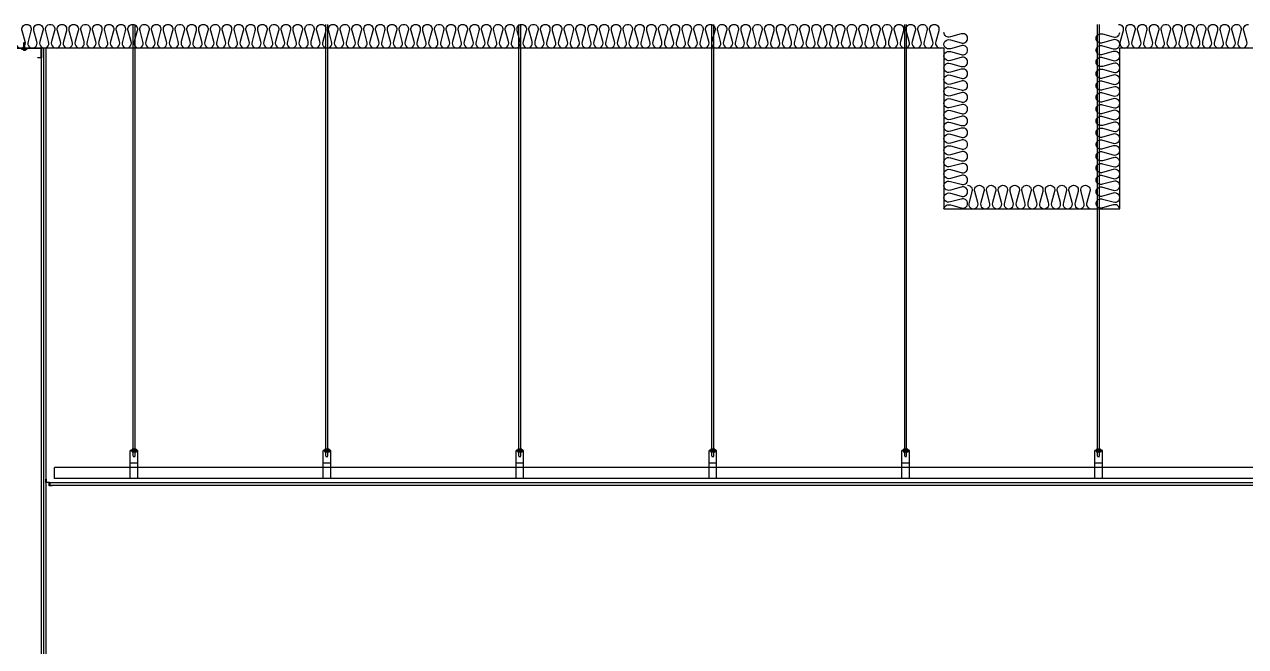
# Model space of a CAD drawing. Header units: millimetres. Extents: x 17311 to 801382, y -242618 to -104888.
# Drawn here: x 144395 to 150092, y -214860 to -211958 of the extents above; entities that cross this region are included whole.
import ezdxf

# ---------------------------------------------------------------- set-up
doc = ezdxf.new("R2010")
doc.units = ezdxf.units.MM
doc.header["$LTSCALE"] = 250
for name, color, linetype in [('8입면선', 8, 'Continuous'), ('A-CEIL', 8, 'Continuous'), ('A-CEIL_EL', 8, 'Continuous'), ('A-WALL-D', 7, 'Continuous'), ('GAGAM-DT', 7, 'Continuous'), ('ISL', 251, 'Continuous'), ('MO-S', 3, 'Continuous'), ('입면', 7, 'Continuous')]:
    doc.layers.add(name, color=color, linetype=linetype)
doc.layers.add('CK', color=221, linetype='Continuous', plot=False)

# ---------------------------------------------------------------- blocks, each defined once
blk = doc.blocks.new('*U80')
at = {"layer": '8입면선', "color": 8}
for p, q in [((3316397.6, 472011.4), (3316397.6, 477651.4)), ((3316577.6, 472011.4), (3316577.6, 477651.4))]:
    blk.add_line(p, q, dxfattribs=at)
at = {"layer": 'A-WALL-D'}
for p, q in [((3316387.6, 477651.4), (3316387.6, 472011.4)), ((3316407.6, 477651.4), (3316387.6, 477651.4)), ((3316407.6, 472021.4), (3316407.6, 477651.4)), ((3316567.6, 472021.4), (3316567.6, 477651.4)), ((3316587.6, 477651.4), (3316567.6, 477651.4)), ((3316587.6, 477651.4), (3316587.6, 472011.4)), ((3316407.6, 472011.4), (3316387.6, 472011.4)), ((3316587.6, 472011.4), (3316567.6, 472011.4))]:
    blk.add_line(p, q, dxfattribs=at)
at = {"layer": 'CK', "linetype": 'Continuous'}
blk.add_line((3316472.9, 472011.4), (3316502.3, 472011.4), dxfattribs=at)
at = {"layer": 'GAGAM-DT', "color": 8}
for p, q in [((3316485.3, 477645.6), (3316485.3, 477677)), ((3316490.3, 477671.5), (3316485.3, 477677)), ((3316490.3, 477645.6), (3316490.3, 477671.5)), ((3316492.7, 477645.6), (3316482.8, 477645.6)), ((3316482.8, 477645.6), (3316482.8, 477642.1)), ((3316491.2, 477640.6), (3316484.3, 477640.6)), ((3316485.3, 477645.6), (3316485.3, 477640.6)), ((3316490.3, 477645.6), (3316490.3, 477640.6)), ((3316492.7, 477645.6), (3316492.7, 477642.1)), ((3316482.8, 472017.2), (3316482.8, 472020.7)), ((3316492.7, 472017.2), (3316482.8, 472017.2)), ((3316491.2, 472022.2), (3316484.3, 472022.2)), ((3316485.3, 472017.2), (3316485.3, 472022.2)), ((3316485.3, 472017.2), (3316485.3, 471985.8)), ((3316490.3, 472017.2), (3316490.3, 472022.2)), ((3316490.3, 472017.2), (3316490.3, 471991.3)), ((3316492.7, 472017.2), (3316492.7, 472020.7)), ((3316490.3, 471991.3), (3316485.3, 471985.8))]:
    blk.add_line(p, q, dxfattribs=at)
for centre, start, end in [((3316484.3, 477642.1), 180, 270), ((3316491.2, 477642.1), 270, 0), ((3316484.3, 472020.7), 90, 180), ((3316491.2, 472020.7), 0, 90)]:
    blk.add_arc(centre, 1.51, start, end, dxfattribs=at)
at = {"layer": '입면', "color": 6}
for p, q in [((3316407.6, 477606.4), (3316407.6, 477651.4)), ((3316407.6, 477651.4), (3316472.9, 477651.4)), ((3316472.4, 477650.2), (3316408.8, 477650.2)), ((3316408.8, 477650.2), (3316408.8, 477607.6)), ((3316477.4, 477644.4), (3316472.4, 477650.2)), ((3316472.9, 477651.4), (3316477.9, 477645.6)), ((3316497.3, 477645.6), (3316502.3, 477651.4)), ((3316502.8, 477650.2), (3316497.8, 477644.4)), ((3316502.3, 477651.4), (3316567.6, 477651.4)), ((3316566.4, 477650.2), (3316502.8, 477650.2)), ((3316566.4, 477607.6), (3316566.4, 477650.2)), ((3316567.6, 477651.4), (3316567.6, 477606.4)), ((3316425.4, 477606.4), (3316407.6, 477606.4)), ((3316408.8, 477607.6), (3316425.4, 477607.6)), ((3316425.4, 477607.6), (3316425.4, 477606.4)), ((3316497.8, 477644.4), (3316477.4, 477644.4)), ((3316477.9, 477645.6), (3316497.3, 477645.6)), ((3316549.8, 477606.4), (3316549.8, 477607.6)), ((3316549.8, 477607.6), (3316566.4, 477607.6)), ((3316567.6, 477606.4), (3316549.8, 477606.4)), ((3316425.4, 472056.4), (3316407.6, 472056.4)), ((3316407.6, 472056.4), (3316407.6, 472011.4)), ((3316407.6, 472011.4), (3316472.9, 472011.4)), ((3316408.8, 472012.6), (3316408.8, 472055.2)), ((3316408.8, 472055.2), (3316425.4, 472055.2)), ((3316472.4, 472012.6), (3316408.8, 472012.6)), ((3316425.4, 472055.2), (3316425.4, 472056.4)), ((3316477.4, 472018.5), (3316472.4, 472012.6)), ((3316472.9, 472011.4), (3316477.9, 472017.3)), ((3316497.8, 472018.5), (3316477.4, 472018.5)), ((3316477.9, 472017.3), (3316497.3, 472017.3)), ((3316497.3, 472017.3), (3316502.3, 472011.4)), ((3316502.8, 472012.6), (3316497.8, 472018.5)), ((3316502.3, 472011.4), (3316567.6, 472011.4)), ((3316566.4, 472012.6), (3316502.8, 472012.6)), ((3316567.6, 472056.4), (3316549.8, 472056.4)), ((3316549.8, 472056.4), (3316549.8, 472055.2)), ((3316549.8, 472055.2), (3316566.4, 472055.2)), ((3316566.4, 472055.2), (3316566.4, 472012.6)), ((3316567.6, 472011.4), (3316567.6, 472056.4))]:
    blk.add_line(p, q, dxfattribs=at)

msp = doc.modelspace()

# ---------------------------------------------------------------- linework, layer by layer
at = {"layer": 'A-CEIL'}
for p, q in [((154212.7, -214096.4, 0), (144515.9, -214096.4, 0)), ((154212.7, -214108.4, 0), (144515.9, -214108.4, 0))]:
    msp.add_line(p, q, dxfattribs=at)
at = {"layer": 'A-CEIL_EL'}
for p, q in [((144902.2, -213972.6), (144902.2, -211958.4, 0)), ((144911.2, -213972.6), (144911.2, -211958.4, 0)), ((145802.2, -213972.6), (145802.2, -211958.4, 0)), ((145811.2, -213972.6), (145811.2, -211958.4, 0)), ((146702.2, -213972.6), (146702.2, -211958.4, 0)), ((146711.2, -213972.6), (146711.2, -211958.4, 0)), ((147602.2, -213972.6), (147602.2, -211958.4, 0)), ((147611.2, -213972.6), (147611.2, -211958.4, 0)), ((148502.2, -213972.6), (148502.2, -211958.4, 0)), ((148511.2, -213972.6), (148511.2, -211958.4, 0)), ((149402.2, -213972.6), (149402.2, -211958.4, 0)), ((149411.2, -213972.6), (149411.2, -211958.4, 0)), ((144889.2, -214076.6), (144889.2, -213945.4)), ((144924.2, -213945.4), (144889.2, -213945.4)), ((144924.2, -213946.6), (144889.2, -213946.6)), ((144920.2, -213943.9), (144893.3, -213943.9)), ((144893.3, -213943.9), (144893.3, -213945.4)), ((144893.3, -213946.6), (144893.3, -213948.1)), ((144920.2, -213948.1), (144893.3, -213948.1)), ((144916.3, -213938.9), (144897.2, -213938.9)), ((144897.2, -213938.9), (144897.2, -213943.9)), ((144897.2, -213948.1), (144897.2, -213953.1)), ((144916.3, -213953.1), (144897.2, -213953.1)), ((144902.2, -213972.6), (144902.2, -213953.1)), ((144911.2, -213972.6), (144911.2, -213953.1)), ((144916.3, -213938.9), (144916.3, -213943.9)), ((144916.3, -213948.1), (144916.3, -213953.1)), ((144920.2, -213943.9), (144920.2, -213945.4)), ((144920.2, -213946.6), (144920.2, -213948.1)), ((144924.2, -214076.6), (144924.2, -213945.4)), ((145789.2, -214076.6), (145789.2, -213945.4)), ((145824.2, -213945.4), (145789.2, -213945.4)), ((145824.2, -213946.6), (145789.2, -213946.6)), ((145820.2, -213943.9), (145793.3, -213943.9)), ((145793.3, -213943.9), (145793.3, -213945.4)), ((145793.3, -213946.6), (145793.3, -213948.1)), ((145820.2, -213948.1), (145793.3, -213948.1)), ((145816.3, -213938.9), (145797.2, -213938.9)), ((145797.2, -213938.9), (145797.2, -213943.9)), ((145797.2, -213948.1), (145797.2, -213953.1)), ((145816.3, -213953.1), (145797.2, -213953.1)), ((145802.2, -213972.6), (145802.2, -213953.1)), ((145811.2, -213972.6), (145811.2, -213953.1)), ((145816.3, -213938.9), (145816.3, -213943.9)), ((145816.3, -213948.1), (145816.3, -213953.1)), ((145820.2, -213943.9), (145820.2, -213945.4)), ((145820.2, -213946.6), (145820.2, -213948.1)), ((145824.2, -214076.6), (145824.2, -213945.4)), ((146689.2, -214076.6), (146689.2, -213945.4)), ((146724.2, -213945.4), (146689.2, -213945.4)), ((146724.2, -213946.6), (146689.2, -213946.6)), ((146720.2, -213943.9), (146693.3, -213943.9)), ((146693.3, -213943.9), (146693.3, -213945.4)), ((146693.3, -213946.6), (146693.3, -213948.1)), ((146720.2, -213948.1), (146693.3, -213948.1)), ((146716.3, -213938.9), (146697.2, -213938.9)), ((146697.2, -213938.9), (146697.2, -213943.9)), ((146697.2, -213948.1), (146697.2, -213953.1)), ((146716.3, -213953.1), (146697.2, -213953.1)), ((146702.2, -213972.6), (146702.2, -213953.1)), ((146711.2, -213972.6), (146711.2, -213953.1)), ((146716.3, -213938.9), (146716.3, -213943.9)), ((146716.3, -213948.1), (146716.3, -213953.1)), ((146720.2, -213943.9), (146720.2, -213945.4)), ((146720.2, -213946.6), (146720.2, -213948.1)), ((146724.2, -214076.6), (146724.2, -213945.4)), ((147589.2, -214076.6), (147589.2, -213945.4)), ((147624.2, -213945.4), (147589.2, -213945.4)), ((147624.2, -213946.6), (147589.2, -213946.6)), ((147620.2, -213943.9), (147593.3, -213943.9)), ((147593.3, -213943.9), (147593.3, -213945.4)), ((147593.3, -213946.6), (147593.3, -213948.1)), ((147620.2, -213948.1), (147593.3, -213948.1)), ((147616.3, -213938.9), (147597.2, -213938.9)), ((147597.2, -213938.9), (147597.2, -213943.9)), ((147597.2, -213948.1), (147597.2, -213953.1)), ((147616.3, -213953.1), (147597.2, -213953.1)), ((147602.2, -213972.6), (147602.2, -213953.1)), ((147611.2, -213972.6), (147611.2, -213953.1)), ((147616.3, -213938.9), (147616.3, -213943.9)), ((147616.3, -213948.1), (147616.3, -213953.1)), ((147620.2, -213943.9), (147620.2, -213945.4)), ((147620.2, -213946.6), (147620.2, -213948.1)), ((147624.2, -214076.6), (147624.2, -213945.4)), ((148489.2, -214076.6), (148489.2, -213945.4)), ((148524.2, -213945.4), (148489.2, -213945.4)), ((148524.2, -213946.6), (148489.2, -213946.6)), ((148520.2, -213943.9), (148493.3, -213943.9)), ((148493.3, -213943.9), (148493.3, -213945.4)), ((148493.3, -213946.6), (148493.3, -213948.1)), ((148520.2, -213948.1), (148493.3, -213948.1)), ((148516.3, -213938.9), (148497.2, -213938.9)), ((148497.2, -213938.9), (148497.2, -213943.9)), ((148497.2, -213948.1), (148497.2, -213953.1)), ((148516.3, -213953.1), (148497.2, -213953.1)), ((148502.2, -213972.6), (148502.2, -213953.1)), ((148511.2, -213972.6), (148511.2, -213953.1)), ((148516.3, -213938.9), (148516.3, -213943.9)), ((148516.3, -213948.1), (148516.3, -213953.1)), ((148520.2, -213943.9), (148520.2, -213945.4)), ((148520.2, -213946.6), (148520.2, -213948.1)), ((148524.2, -214076.6), (148524.2, -213945.4)), ((149389.2, -214076.6), (149389.2, -213945.4)), ((149424.2, -213945.4), (149389.2, -213945.4)), ((149424.2, -213946.6), (149389.2, -213946.6)), ((149420.2, -213943.9), (149393.3, -213943.9)), ((149393.3, -213943.9), (149393.3, -213945.4)), ((149393.3, -213946.6), (149393.3, -213948.1)), ((149420.2, -213948.1), (149393.3, -213948.1)), ((149416.3, -213938.9), (149397.2, -213938.9)), ((149397.2, -213938.9), (149397.2, -213943.9)), ((149397.2, -213948.1), (149397.2, -213953.1)), ((149416.3, -213953.1), (149397.2, -213953.1)), ((149402.2, -213972.6), (149402.2, -213953.1)), ((149411.2, -213972.6), (149411.2, -213953.1)), ((149416.3, -213938.9), (149416.3, -213943.9)), ((149416.3, -213948.1), (149416.3, -213953.1)), ((149420.2, -213943.9), (149420.2, -213945.4)), ((149420.2, -213946.6), (149420.2, -213948.1)), ((149424.2, -214076.6), (149424.2, -213945.4)), ((154192.8, -214025.4), (144535.8, -214025.4)), ((144535.8, -214075.4), (144535.8, -214025.4)), ((144924.2, -214004.9), (144889.2, -214004.9)), ((144924.2, -214025.4), (144889.2, -214025.4)), ((145824.2, -214004.9), (145789.2, -214004.9)), ((145824.2, -214025.4), (145789.2, -214025.4)), ((146724.2, -214004.9), (146689.2, -214004.9)), ((146724.2, -214025.4), (146689.2, -214025.4)), ((147624.2, -214004.9), (147589.2, -214004.9)), ((147624.2, -214025.4), (147589.2, -214025.4)), ((148524.2, -214004.9), (148489.2, -214004.9)), ((148524.2, -214025.4), (148489.2, -214025.4)), ((149424.2, -214004.9), (149389.2, -214004.9)), ((149424.2, -214025.4), (149389.2, -214025.4)), ((154192.8, -214075.4), (144535.8, -214075.4)), ((144924.2, -214075.4), (144889.2, -214075.4)), ((144924.2, -214076.6), (144889.2, -214076.6)), ((145824.2, -214075.4), (145789.2, -214075.4)), ((145824.2, -214076.6), (145789.2, -214076.6)), ((146724.2, -214075.4), (146689.2, -214075.4)), ((146724.2, -214076.6), (146689.2, -214076.6)), ((147624.2, -214075.4), (147589.2, -214075.4)), ((147624.2, -214076.6), (147589.2, -214076.6)), ((148524.2, -214075.4), (148489.2, -214075.4)), ((148524.2, -214076.6), (148489.2, -214076.6)), ((149424.2, -214075.4), (149389.2, -214075.4)), ((149424.2, -214076.6), (149389.2, -214076.6))]:
    msp.add_line(p, q, dxfattribs=at)
for centre in [(144906.7, -213961.1), (145806.7, -213961.1), (146706.7, -213961.1), (147606.7, -213961.1), (148506.7, -213961.1), (149406.7, -213961.1)]:
    msp.add_arc(centre, 12.4, 248.715, 291.285, dxfattribs=at)
at = {"layer": 'ISL'}
msp.add_line((144515.9, -214108.4), (144515.9, -214096.4, 0), dxfattribs=at)
at = {"layer": 'ISL', "elevation": 0}
for points in [[(144357.2, -212038.6, 1.449198), (144398.3, -212038.6), (144384.7, -211988.2, -0.524856), (144405.3, -211958.4, -0.524856), (144425.8, -211988.2), (144412.2, -212038.6, 1.449198), (144453.3, -212038.6), (144439.7, -211988.2, -0.524856), (144460.3, -211958.4, -0.524856), (144480.8, -211988.2), (144467.2, -212038.6, 1.449198), (144508.3, -212038.6), (144494.7, -211988.2, -0.524856), (144515.3, -211958.4, -0.524856), (144535.8, -211988.2), (144522.2, -212038.6, 1.449198), (144563.3, -212038.6), (144549.7, -211988.2, -0.524856), (144570.3, -211958.4, -0.524856), (144590.8, -211988.2), (144577.2, -212038.6, 1.449198), (144618.3, -212038.6), (144604.7, -211988.2, -0.524856), (144625.3, -211958.4, -0.524856), (144645.8, -211988.2), (144632.2, -212038.6, 1.449198), (144673.3, -212038.6), (144659.7, -211988.2, -0.524855), (144680.3, -211958.4, -0.524855), (144700.8, -211988.2), (144687.2, -212038.6, 1.449198), (144728.3, -212038.6), (144714.7, -211988.2, -0.524856), (144735.3, -211958.4, -0.524856), (144755.8, -211988.2), (144742.2, -212038.6, 1.449198), (144783.3, -212038.6), (144769.7, -211988.2, -0.524856), (144790.3, -211958.4, -0.524856), (144810.8, -211988.2), (144797.2, -212038.6, 1.449198), (144838.3, -212038.6), (144824.7, -211988.2, -0.524856), (144845.3, -211958.4, -0.524856), (144865.8, -211988.2), (144852.2, -212038.6, 1.449198), (144893.3, -212038.6), (144879.7, -211988.2, -0.524856), (144900.3, -211958.4, -0.524856), (144920.8, -211988.2), (144907.2, -212038.6, 1.449198), (144948.3, -212038.6), (144934.7, -211988.2, -0.524856), (144955.3, -211958.4, -0.524856), (144975.8, -211988.2), (144962.2, -212038.6, 1.449198), (145003.3, -212038.6), (144989.7, -211988.2, -0.524856), (145010.3, -211958.4, -0.524856), (145030.8, -211988.2), (145017.2, -212038.6, 1.449198), (145058.3, -212038.6), (145044.7, -211988.2, -0.524856), (145065.3, -211958.4, -0.524856), (145085.8, -211988.2), (145072.2, -212038.6, 1.449198), (145113.3, -212038.6), (145099.7, -211988.2, -0.524856), (145120.3, -211958.4, -0.524856), (145140.8, -211988.2), (145127.2, -212038.6, 1.449198), (145168.3, -212038.6), (145154.7, -211988.2, -0.524856), (145175.3, -211958.4, -0.524856), (145195.8, -211988.2), (145182.2, -212038.6, 1.449198), (145223.3, -212038.6), (145209.7, -211988.2, -0.524856), (145230.3, -211958.4, -0.524856), (145250.8, -211988.2), (145237.2, -212038.6, 1.449198), (145278.3, -212038.6), (145264.7, -211988.2, -0.524856), (145285.3, -211958.4, -0.524856), (145305.8, -211988.2), (145292.2, -212038.6, 1.449198), (145333.3, -212038.6), (145319.7, -211988.2, -0.524856), (145340.3, -211958.4, -0.524856), (145360.8, -211988.2), (145347.2, -212038.6, 1.449198), (145388.3, -212038.6), (145374.7, -211988.2, -0.524856), (145395.3, -211958.4, -0.524856), (145415.8, -211988.2), (145402.2, -212038.6, 1.449198), (145443.3, -212038.6), (145429.7, -211988.2, -0.524856), (145450.3, -211958.4, -0.524856), (145470.8, -211988.2), (145457.2, -212038.6, 1.449198), (145498.3, -212038.6), (145484.7, -211988.2, -0.524856), (145505.3, -211958.4, -0.524856), (145525.8, -211988.2), (145512.2, -212038.6, 1.449198), (145553.3, -212038.6), (145539.7, -211988.2, -0.524856), (145560.3, -211958.4, -0.524856), (145580.8, -211988.2), (145567.2, -212038.6, 1.449198), (145608.3, -212038.6), (145594.7, -211988.2, -0.524856), (145615.3, -211958.4, -0.524856), (145635.8, -211988.2), (145622.2, -212038.6, 1.449198), (145663.3, -212038.6), (145649.7, -211988.2, -0.524856), (145670.3, -211958.4, -0.524856), (145690.8, -211988.2), (145677.2, -212038.6, 1.449198), (145718.3, -212038.6), (145704.7, -211988.2, -0.524856), (145725.3, -211958.4, -0.524856), (145745.8, -211988.2), (145732.2, -212038.6, 1.449198), (145773.3, -212038.6), (145759.7, -211988.2, -0.524856), (145780.3, -211958.4, -0.524856), (145800.8, -211988.2), (145787.2, -212038.6, 1.449198), (145828.3, -212038.6), (145814.7, -211988.2, -0.524856), (145835.3, -211958.4, -0.524856), (145855.8, -211988.2), (145842.2, -212038.6, 1.449198), (145883.3, -212038.6), (145869.7, -211988.2, -0.524856), (145890.3, -211958.4, -0.524856), (145910.8, -211988.2), (145897.2, -212038.6, 1.449198), (145938.3, -212038.6), (145924.7, -211988.2, -0.524856), (145945.3, -211958.4, -0.524856), (145965.8, -211988.2), (145952.2, -212038.6, 1.449198), (145993.3, -212038.6), (145979.7, -211988.2, -0.524856), (146000.3, -211958.4, -0.524856), (146020.8, -211988.2), (146007.2, -212038.6, 1.449198), (146048.3, -212038.6), (146034.7, -211988.2, -0.524856), (146055.3, -211958.4, -0.524856), (146075.8, -211988.2), (146062.2, -212038.6, 1.449198), (146103.3, -212038.6), (146089.7, -211988.2, -0.524856), (146110.3, -211958.4, -0.524856), (146130.8, -211988.2), (146117.2, -212038.6, 1.449198), (146158.3, -212038.6), (146144.7, -211988.2, -0.524856), (146165.3, -211958.4, -0.524856), (146185.8, -211988.2), (146172.2, -212038.6, 1.449198), (146213.3, -212038.6), (146199.7, -211988.2, -0.524856), (146220.3, -211958.4, -0.524856), (146240.8, -211988.2), (146227.2, -212038.6, 1.449198), (146268.3, -212038.6), (146254.7, -211988.2, -0.524856), (146275.3, -211958.4, -0.524856), (146295.8, -211988.2), (146282.2, -212038.6, 1.449198), (146323.3, -212038.6), (146309.7, -211988.2, -0.524856), (146330.3, -211958.4, -0.524856), (146350.8, -211988.2), (146337.2, -212038.6, 1.449198), (146378.3, -212038.6), (146364.7, -211988.2, -0.524856), (146385.3, -211958.4, -0.524856), (146405.8, -211988.2), (146392.2, -212038.6, 1.449198), (146433.3, -212038.6), (146419.7, -211988.2, -0.524856), (146440.3, -211958.4, -0.524856), (146460.8, -211988.2), (146447.2, -212038.6, 1.449198), (146488.3, -212038.6), (146474.7, -211988.2, -0.524856), (146495.3, -211958.4, -0.524856), (146515.8, -211988.2), (146502.2, -212038.6, 1.449198), (146543.3, -212038.6), (146529.7, -211988.2, -0.524856), (146550.3, -211958.4, -0.524856), (146570.8, -211988.2), (146557.2, -212038.6, 1.449198), (146598.3, -212038.6), (146584.7, -211988.2, -0.524856), (146605.3, -211958.4, -0.524856), (146625.8, -211988.2), (146612.2, -212038.6, 1.449198), (146653.3, -212038.6), (146639.7, -211988.2, -0.524856), (146660.3, -211958.4, -0.524856), (146680.8, -211988.2), (146667.2, -212038.6, 1.449198), (146708.3, -212038.6), (146694.7, -211988.2, -0.524856), (146715.3, -211958.4, -0.524856), (146735.8, -211988.2), (146722.2, -212038.6, 1.449198), (146763.3, -212038.6), (146749.7, -211988.2, -0.524856), (146770.3, -211958.4, -0.524856), (146790.8, -211988.2), (146777.2, -212038.6, 1.449198), (146818.3, -212038.6), (146804.7, -211988.2, -0.524856), (146825.3, -211958.4, -0.524856), (146845.8, -211988.2), (146832.2, -212038.6, 1.449198), (146873.3, -212038.6), (146859.7, -211988.2, -0.524856), (146880.3, -211958.4, -0.524856), (146900.8, -211988.2), (146887.2, -212038.6, 1.449198), (146928.3, -212038.6), (146914.7, -211988.2, -0.524856), (146935.3, -211958.4, -0.524856), (146955.8, -211988.2), (146942.2, -212038.6, 0.524933), (146962.8, -212068.4, 0.524933), (146983.3, -212038.6), (146969.7, -211988.2, -0.524856), (146990.3, -211958.4, -0.524856), (147010.8, -211988.2), (146997.2, -212038.6, 1.449198), (147038.3, -212038.6), (147024.7, -211988.2, -0.524856), (147045.3, -211958.4, -0.524856), (147065.8, -211988.2), (147052.2, -212038.6, 1.449198), (147093.3, -212038.6), (147079.7, -211988.2, -0.524856), (147100.3, -211958.4, -0.524856), (147120.8, -211988.2), (147107.2, -212038.6, 1.449198), (147148.3, -212038.6), (147134.7, -211988.2, -0.524856), (147155.3, -211958.4, -0.524856), (147175.8, -211988.2), (147162.2, -212038.6, 1.449198), (147203.3, -212038.6), (147189.7, -211988.2, -0.524856), (147210.3, -211958.4, -0.524856), (147230.8, -211988.2), (147217.2, -212038.6, 1.449198), (147258.3, -212038.6), (147244.7, -211988.2, -0.524856), (147265.3, -211958.4, -0.524856), (147285.8, -211988.2), (147272.2, -212038.6, 1.449198), (147313.3, -212038.6), (147299.7, -211988.2, -0.524856), (147320.3, -211958.4, -0.524856), (147340.8, -211988.2), (147327.2, -212038.6, 1.449198), (147368.3, -212038.6), (147354.7, -211988.2, -0.524856), (147375.3, -211958.4, -0.524856), (147395.8, -211988.2), (147382.2, -212038.6, 1.449198), (147423.3, -212038.6), (147409.7, -211988.2, -0.524855), (147430.3, -211958.4, -0.524855), (147450.8, -211988.2), (147437.2, -212038.6, 1.449198), (147478.3, -212038.6), (147464.7, -211988.2, -0.524856), (147485.3, -211958.4, -0.524856), (147505.8, -211988.2), (147492.2, -212038.6, 1.449198), (147533.3, -212038.6), (147519.7, -211988.2, -0.524856), (147540.3, -211958.4, -0.524856), (147560.8, -211988.2), (147547.2, -212038.6, 1.449198), (147588.3, -212038.6), (147574.7, -211988.2, -0.524856), (147595.3, -211958.4, -0.524856), (147615.8, -211988.2), (147602.2, -212038.6, 1.449198), (147643.3, -212038.6), (147629.7, -211988.2, -0.524856), (147650.3, -211958.4, -0.524856), (147670.8, -211988.2), (147657.2, -212038.6, 1.449198), (147698.3, -212038.6), (147684.7, -211988.2, -0.524856), (147705.3, -211958.4, -0.524856), (147725.8, -211988.2), (147712.2, -212038.6, 1.449198), (147753.3, -212038.6), (147739.7, -211988.2, -0.524856), (147760.3, -211958.4, -0.524856), (147780.8, -211988.2), (147767.2, -212038.6, 1.449198), (147808.3, -212038.6), (147794.7, -211988.2, -0.524856), (147815.3, -211958.4, -0.524856), (147835.8, -211988.2), (147822.2, -212038.6, 1.449198), (147863.3, -212038.6), (147849.7, -211988.2, -0.524856), (147870.3, -211958.4, -0.524856), (147890.8, -211988.2), (147877.2, -212038.6, 0.524933), (147897.8, -212068.4, 0.524933), (147918.3, -212038.6), (147904.7, -211988.2, -0.524856), (147925.3, -211958.4, -0.524856), (147945.8, -211988.2), (147932.2, -212038.6, 1.449198), (147973.3, -212038.6), (147959.7, -211988.2, -0.524856), (147980.3, -211958.4, -0.524856), (148000.8, -211988.2), (147987.2, -212038.6, 1.449198), (148028.3, -212038.6), (148014.7, -211988.2, -0.524856), (148035.3, -211958.4, -0.524856), (148055.8, -211988.2), (148042.2, -212038.6, 1.449198), (148083.3, -212038.6), (148069.7, -211988.2, -0.524856), (148090.3, -211958.4, -0.524856), (148110.8, -211988.2), (148097.2, -212038.6, 1.449198), (148138.3, -212038.6), (148124.7, -211988.2, -0.524856), (148145.3, -211958.4, -0.524856), (148165.8, -211988.2), (148152.2, -212038.6, 1.449198), (148193.3, -212038.6), (148179.7, -211988.2, -0.524856), (148200.3, -211958.4, -0.524856), (148220.8, -211988.2), (148207.2, -212038.6, 1.449198), (148248.3, -212038.6), (148234.7, -211988.2, -0.524856), (148255.3, -211958.4, -0.524856), (148275.8, -211988.2), (148262.2, -212038.6, 1.449198), (148303.3, -212038.6), (148289.7, -211988.2, -0.524856), (148310.3, -211958.4, -0.524856), (148330.8, -211988.2), (148317.2, -212038.6, 1.449198), (148358.3, -212038.6), (148344.7, -211988.2, -0.524856), (148365.3, -211958.4, -0.524856), (148385.8, -211988.2), (148372.2, -212038.6, 1.449198), (148413.3, -212038.6), (148399.7, -211988.2, -0.524856), (148420.3, -211958.4, -0.524856), (148440.8, -211988.2), (148427.2, -212038.6, 1.449198), (148468.3, -212038.6), (148454.7, -211988.2, -0.524856), (148475.3, -211958.4, -0.524856), (148495.8, -211988.2), (148482.2, -212038.6, 1.449198), (148523.3, -212038.6), (148509.7, -211988.2, -0.524856), (148530.3, -211958.4, -0.524856), (148550.8, -211988.2), (148537.2, -212038.6, 1.449198), (148578.3, -212038.6), (148564.7, -211988.2, -0.524856), (148585.3, -211958.4, -0.524856), (148605.8, -211988.2), (148592.2, -212038.6, 1.449198), (148633.3, -212038.6), (148619.7, -211988.2, -0.524856), (148640.3, -211958.4, -0.524856), (148660.8, -211988.2), (148647.2, -212038.6, 0.524933), (148667.8, -212068.4)], [(149500.3, -211958.4, -0.524856), (149520.8, -211988.2), (149507.2, -212038.6, 1.449198), (149548.3, -212038.6), (149534.7, -211988.2, -0.524856), (149555.3, -211958.4, -0.524856), (149575.8, -211988.2), (149562.2, -212038.6, 1.449198), (149603.3, -212038.6), (149589.7, -211988.2, -0.524856), (149610.3, -211958.4, -0.524856), (149630.8, -211988.2), (149617.2, -212038.6, 1.449198), (149658.3, -212038.6), (149644.7, -211988.2, -0.524856), (149665.3, -211958.4, -0.524856), (149685.8, -211988.2), (149672.2, -212038.6, 1.449198), (149713.3, -212038.6), (149699.7, -211988.2, -0.524856), (149720.3, -211958.4, -0.524856), (149740.8, -211988.2), (149727.2, -212038.6, 1.449198), (149768.3, -212038.6), (149754.7, -211988.2, -0.524856), (149775.3, -211958.4, -0.524856), (149795.8, -211988.2), (149782.2, -212038.6, 1.449198), (149823.3, -212038.6), (149809.7, -211988.2, -0.524856), (149830.3, -211958.4, -0.524856), (149850.8, -211988.2), (149837.2, -212038.6, 1.449198), (149878.3, -212038.6), (149864.7, -211988.2, -0.524856), (149885.3, -211958.4, -0.524856), (149905.8, -211988.2), (149892.2, -212038.6, 1.449198), (149933.3, -212038.6), (149919.7, -211988.2, -0.524856), (149940.3, -211958.4, -0.524856), (149960.8, -211988.2), (149947.2, -212038.6, 1.449198), (149988.3, -212038.6), (149974.7, -211988.2, -0.524856), (149995.3, -211958.4, -0.524856), (150015.8, -211988.2), (150002.2, -212038.6, 1.449198), (150043.3, -212038.6), (150029.7, -211988.2, -0.524856), (150050.3, -211958.4, -0.524856), (150070.8, -211988.2), (150057.2, -212038.6, 1.449198), (150098.3, -212038.6), (150084.7, -211988.2, -0.524856), (150105.3, -211958.4, -0.524856)], [(148685.4, -212818.4, -0.489145), (148715.1, -212800.3), (148765.4, -212814, 0.524856), (148795.3, -212793.4, 0.524856), (148765.4, -212772.8), (148715.1, -212786.5, -1.449198), (148715.1, -212745.3), (148765.4, -212759, 0.524856), (148795.3, -212738.4, 0.524856), (148765.4, -212717.8), (148715.1, -212731.5, -1.449198), (148715.1, -212690.3), (148765.4, -212704, 0.524856), (148795.3, -212683.4, 0.524856), (148765.4, -212662.8), (148715.1, -212676.5, -1.449198), (148715.1, -212635.3), (148765.4, -212649, 0.524856), (148795.3, -212628.4, 0.524856), (148765.4, -212607.8), (148715.1, -212621.5, -1.449198), (148715.1, -212580.3), (148765.4, -212594, 0.524856), (148795.3, -212573.4, 0.524856), (148765.4, -212552.8), (148715.1, -212566.5, -1.449198), (148715.1, -212525.3), (148765.4, -212539, 0.524856), (148795.3, -212518.4, 0.524856), (148765.4, -212497.8), (148715.1, -212511.5, -1.449198), (148715.1, -212470.3), (148765.4, -212484, 0.524856), (148795.3, -212463.4, 0.524856), (148765.4, -212442.8), (148715.1, -212456.5, -1.449198), (148715.1, -212415.3), (148765.4, -212429, 0.524856), (148795.3, -212408.4, 0.524856), (148765.4, -212387.8), (148715.1, -212401.5, -1.449198), (148715.1, -212360.3), (148765.4, -212374, 0.524856), (148795.3, -212353.4, 0.524856), (148765.4, -212332.8), (148715.1, -212346.5, -1.449198), (148715.1, -212305.3), (148765.4, -212319, 0.524856), (148795.3, -212298.4, 0.524856), (148765.4, -212277.8), (148715.1, -212291.5, -1.449198), (148715.1, -212250.3), (148765.4, -212264, 0.524856), (148795.3, -212243.4, 0.524856), (148765.4, -212222.8), (148715.1, -212236.5, -1.449198), (148715.1, -212195.3), (148765.4, -212209, 0.524856), (148795.3, -212188.4, 0.524856), (148765.4, -212167.8), (148715.1, -212181.5, -1.449198), (148715.1, -212140.3), (148765.4, -212154, 0.524856), (148795.3, -212133.4, 0.524856), (148765.4, -212112.8), (148715.1, -212126.5, -1.449198), (148715.1, -212085.3), (148765.4, -212099, 0.524856), (148795.3, -212078.4, 0.524856), (148765.4, -212057.8), (148715.1, -212071.5, -1.449198), (148715.1, -212030.3), (148765.4, -212044, 0.524856), (148795.3, -212023.4, 0.524856), (148765.4, -212002.8), (148715.1, -212016.5, -0.524933), (148685.3, -211995.9)], [(149505.1, -212818.4, 0.489145), (149475.4, -212800.3), (149425.1, -212814, -0.524856), (149395.3, -212793.4, -0.524856), (149425.1, -212772.8), (149475.4, -212786.5, 1.449198), (149475.4, -212745.3), (149425.1, -212759, -0.524856), (149395.3, -212738.4, -0.524856), (149425.1, -212717.8), (149475.4, -212731.5, 1.449198), (149475.4, -212690.3), (149425.1, -212704, -0.524856), (149395.3, -212683.4, -0.524856), (149425.1, -212662.8), (149475.4, -212676.5, 1.449198), (149475.4, -212635.3), (149425.1, -212649, -0.524856), (149395.3, -212628.4, -0.524856), (149425.1, -212607.8), (149475.4, -212621.5, 1.449198), (149475.4, -212580.3), (149425.1, -212594, -0.524856), (149395.3, -212573.4, -0.524856), (149425.1, -212552.8), (149475.4, -212566.5, 1.449198), (149475.4, -212525.3), (149425.1, -212539, -0.524856), (149395.3, -212518.4, -0.524856), (149425.1, -212497.8), (149475.4, -212511.5, 1.449198), (149475.4, -212470.3), (149425.1, -212484, -0.524856), (149395.3, -212463.4, -0.524856), (149425.1, -212442.8), (149475.4, -212456.5, 1.449198), (149475.4, -212415.3), (149425.1, -212429, -0.524856), (149395.3, -212408.4, -0.524856), (149425.1, -212387.8), (149475.4, -212401.5, 1.449198), (149475.4, -212360.3), (149425.1, -212374, -0.524856), (149395.3, -212353.4, -0.524856), (149425.1, -212332.8), (149475.4, -212346.5, 1.449198), (149475.4, -212305.3), (149425.1, -212319, -0.524856), (149395.3, -212298.4, -0.524856), (149425.1, -212277.8), (149475.4, -212291.5, 1.449198), (149475.4, -212250.3), (149425.1, -212264, -0.524856), (149395.3, -212243.4, -0.524856), (149425.1, -212222.8), (149475.4, -212236.5, 1.449198), (149475.4, -212195.3), (149425.1, -212209, -0.524856), (149395.3, -212188.4, -0.524856), (149425.1, -212167.8), (149475.4, -212181.5, 1.449198), (149475.4, -212140.3), (149425.1, -212154, -0.524856), (149395.3, -212133.4, -0.524856), (149425.1, -212112.8), (149475.4, -212126.5, 1.449198), (149475.4, -212085.3), (149425.1, -212099, -0.524856), (149395.3, -212078.4, -0.524856), (149425.1, -212057.8), (149475.4, -212071.5, 1.449198), (149475.4, -212030.3), (149425.1, -212044, -0.524856), (149395.3, -212023.4, -0.524856), (149425.1, -212002.8), (149475.4, -212016.5, 0.524933), (149505.3, -211995.9)], [(148795.3, -212708.4, -0.524856), (148815.8, -212738.2), (148802.2, -212788.6, 1.449198), (148843.3, -212788.6), (148829.7, -212738.2, -0.524856), (148850.3, -212708.4, -0.524856), (148870.8, -212738.2), (148857.2, -212788.6, 1.449198), (148898.3, -212788.6), (148884.7, -212738.2, -0.524856), (148905.3, -212708.4, -0.524856), (148925.8, -212738.2), (148912.2, -212788.6, 1.449198), (148953.3, -212788.6), (148939.7, -212738.2, -0.524856), (148960.3, -212708.4, -0.524856), (148980.8, -212738.2), (148967.2, -212788.6, 1.449198), (149008.3, -212788.6), (148994.7, -212738.2, -0.524856), (149015.3, -212708.4, -0.524856), (149035.8, -212738.2), (149022.2, -212788.6, 1.449198), (149063.3, -212788.6), (149049.7, -212738.2, -0.524856), (149070.3, -212708.4, -0.524856), (149090.8, -212738.2), (149077.2, -212788.6, 1.449198), (149118.3, -212788.6), (149104.7, -212738.2, -0.524856), (149125.3, -212708.4, -0.524856), (149145.8, -212738.2), (149132.2, -212788.6, 1.449198), (149173.3, -212788.6), (149159.7, -212738.2, -0.524856), (149180.3, -212708.4, -0.524856), (149200.8, -212738.2), (149187.2, -212788.6, 1.449198), (149228.3, -212788.6), (149214.7, -212738.2, -0.524856), (149235.3, -212708.4, -0.524856), (149255.8, -212738.2), (149242.2, -212788.6, 1.449198), (149283.3, -212788.6), (149269.7, -212738.2, -0.524856), (149290.3, -212708.4, -0.524856), (149310.8, -212738.2), (149297.2, -212788.6, 1.449198), (149338.3, -212788.6), (149324.7, -212738.2, -0.524856), (149345.3, -212708.4, -0.524856), (149365.8, -212738.2), (149352.2, -212788.6, 0.524951), (149372.8, -212818.4, 0.524951)]]:
    msp.add_lwpolyline(points, format="xyb", dxfattribs=at)
for points in [[(148685.3, -212068.4), (138555.3, -212068.4)], [(148685.3, -212068.4), (148685.3, -212818.4), (149505.3, -212818.4), (149505.3, -212068.4)], [(154245.3, -212118.4), (153405.3, -212118.4), (153405.3, -212818.4), (152585.3, -212818.4), (152585.3, -212068.4), (149505.3, -212068.4)]]:
    msp.add_lwpolyline(points, dxfattribs=at)
at = {"layer": 'MO-S'}
msp.add_line((144500.1, -214087.2), (144492, -214087.2), dxfattribs=at)
at = {"layer": 'MO-S', "elevation": 0}
msp.add_lwpolyline([(144495.3, -214079.6), (144496.5, -214079.6), (144496.5, -214093.4), (144511.5, -214093.4), (144511.5, -214108.4), (144525.3, -214108.4), (144525.3, -214109.6), (144510.3, -214109.6), (144510.3, -214094.6), (144495.3, -214094.6)], close=True, dxfattribs=at)

# ---------------------------------------------------------------- block references
at = {"layer": 'A-WALL-D'}
msp.add_blockref('*U80', (-3172092.4, -689719.8), dxfattribs=at)

doc.saveas('drawing.dxf')
